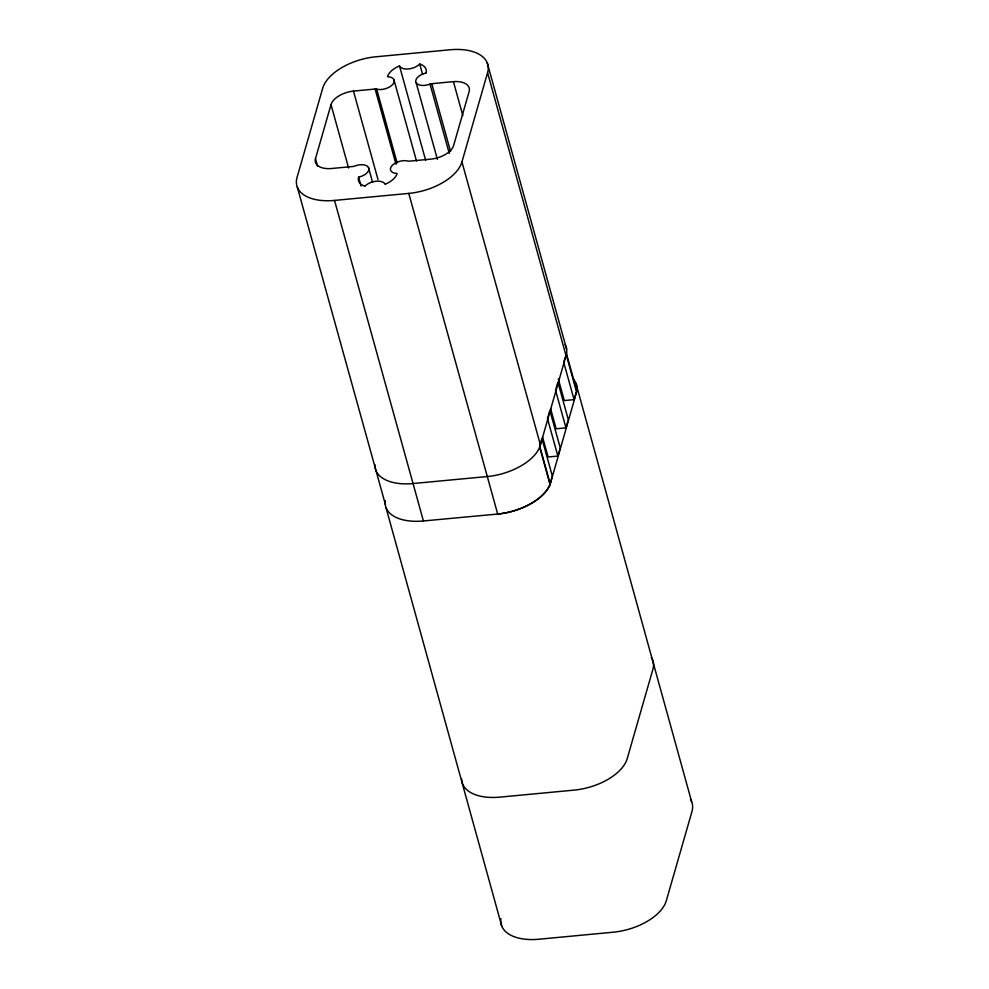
<?xml version="1.0" encoding="UTF-8"?>
<svg xmlns="http://www.w3.org/2000/svg" width="989" height="989" viewBox="0 0 989 989"><rect width="100%" height="100%" fill="white"/><g stroke="black" fill="none" stroke-linecap="round" stroke-linejoin="round"><path stroke-width="1.48" d="M576.711 391.619L550.688 482.459M385.228 500.694A47.212 25.442 -15.5 0 0 423.28 520.98L497.702 514.045A47.212 25.43 -15.5 0 0 550.28 484.239L539.883 446.719L566.549 353.877A47.212 25.43 -15.5 0 0 565.139 344.704M317.531 165.991L315.479 158.623L331.018 104.611A20.324 10.953 -15.5 0 1 353.469 91.087L375.128 89.047A3.486 1.879 -15.5 0 1 376.685 89.146A11.015 5.934 -15.5 0 0 392.707 84.436A11.015 5.934 -15.5 0 0 387.49 76.685A20.052 10.805 -15.5 0 1 399.16 66.053M461.937 161.887L487.577 72.729A47.212 25.43 -15.5 0 0 450.082 49.771L375.832 56.793A47.212 25.43 -15.5 0 0 322.674 88.305L297.034 177.476A47.212 25.43 -15.5 0 0 334.529 200.421L408.778 193.399A47.212 25.43 -15.5 0 0 461.937 161.887L540.451 445.025M576.946 391.384L566.549 353.877L563.668 362.122L574.077 399.643L564.286 400.57L558.291 378.923M557.883 456.077L560.244 447.881L549.835 410.361L547.486 418.557L557.883 456.077L548.104 457.005L542.491 436.804M565.968 427.854L568.316 419.657L557.92 382.137L555.558 390.346L565.968 427.854L556.177 428.781L550.576 408.581M574.077 399.643L576.426 391.434L566.029 353.926M549.983 484.264L552.332 476.068L541.935 438.547L539.574 446.756L549.983 484.264A47.212 25.43 -15.5 0 1 497.504 514.07M550.626 482.657L550.082 484.251M425.999 73.05A11.015 5.934 -15.5 0 0 415.924 82.235A11.015 5.934 -15.5 0 0 430.042 84.102A3.486 1.879 -15.5 0 1 431.76 83.694L453.419 81.642A20.324 10.953 -15.5 0 1 469.132 91.569L453.592 145.568A20.324 10.953 -15.5 0 1 430.709 159.142L409.483 161.145A3.486 1.879 -15.5 0 1 407.925 161.046A11.015 5.934 -15.5 0 0 391.904 165.756A11.015 5.934 -15.5 0 0 397.121 173.495A20.052 10.805 -15.5 0 1 385.45 184.139M487.28 62.999L566.623 349.216M576.006 383.658L691.67 801.807M487.577 72.729L566.091 355.855M453.419 81.642L462.827 115.565M431.76 83.694L450.564 151.527M430.042 84.102L449.266 153.419M422.575 74.336L419.707 64.013A11.472 6.181 -15.5 0 1 408.445 68.97A11.472 6.181 -15.5 0 1 399.482 65.917L425.653 160.305M416.146 82.73L437.41 159.402M393.993 79.911L416.493 161.009M408.778 193.399L497.702 514.045M376.685 89.146L397.133 162.876M375.128 89.047L395.983 164.248M353.469 91.087L378.008 179.565M368.464 167.462L372.556 182.211M361.047 186.056L358.611 177.142A11.015 5.934 -15.5 0 0 368.687 167.945A11.015 5.934 -15.5 0 0 354.569 166.078A3.486 1.879 -15.5 0 1 352.85 166.498L331.624 168.501A20.324 10.953 -15.5 0 1 315.479 158.623M331.018 104.611L348.598 168.031M334.529 200.421L423.453 521.067M385.401 504.489L297.33 187.193M386.056 507.852L501.72 926.001M573.768 379.603A47.212 25.43 -15.5 0 1 576.933 391.483M461.653 779.072A47.212 25.43 -15.5 0 0 499.804 797.134L574.065 790.124A47.212 25.43 -15.5 0 0 627.224 758.612L652.864 669.442A47.212 25.43 -15.5 0 0 651.392 657.413M500.904 918.707A47.212 25.43 -15.5 0 0 538.918 939.229L613.168 932.207A47.212 25.43 -15.5 0 0 666.326 900.695L691.966 811.524A47.212 25.43 -15.5 0 0 690.495 799.495M374.893 464.632A47.212 25.43 -15.5 0 0 413.043 483.547L487.305 476.537A47.212 25.43 -15.5 0 0 539.883 446.719M364.904 186.179A11.472 6.181 -15.5 0 1 376.166 181.222A11.472 6.181 -15.5 0 1 385.129 184.263M364.632 186.105A20.052 10.805 -15.5 0 1 358.587 177.204M419.966 64.087A20.052 10.805 -15.5 0 1 426.024 72.976"/></g></svg>
